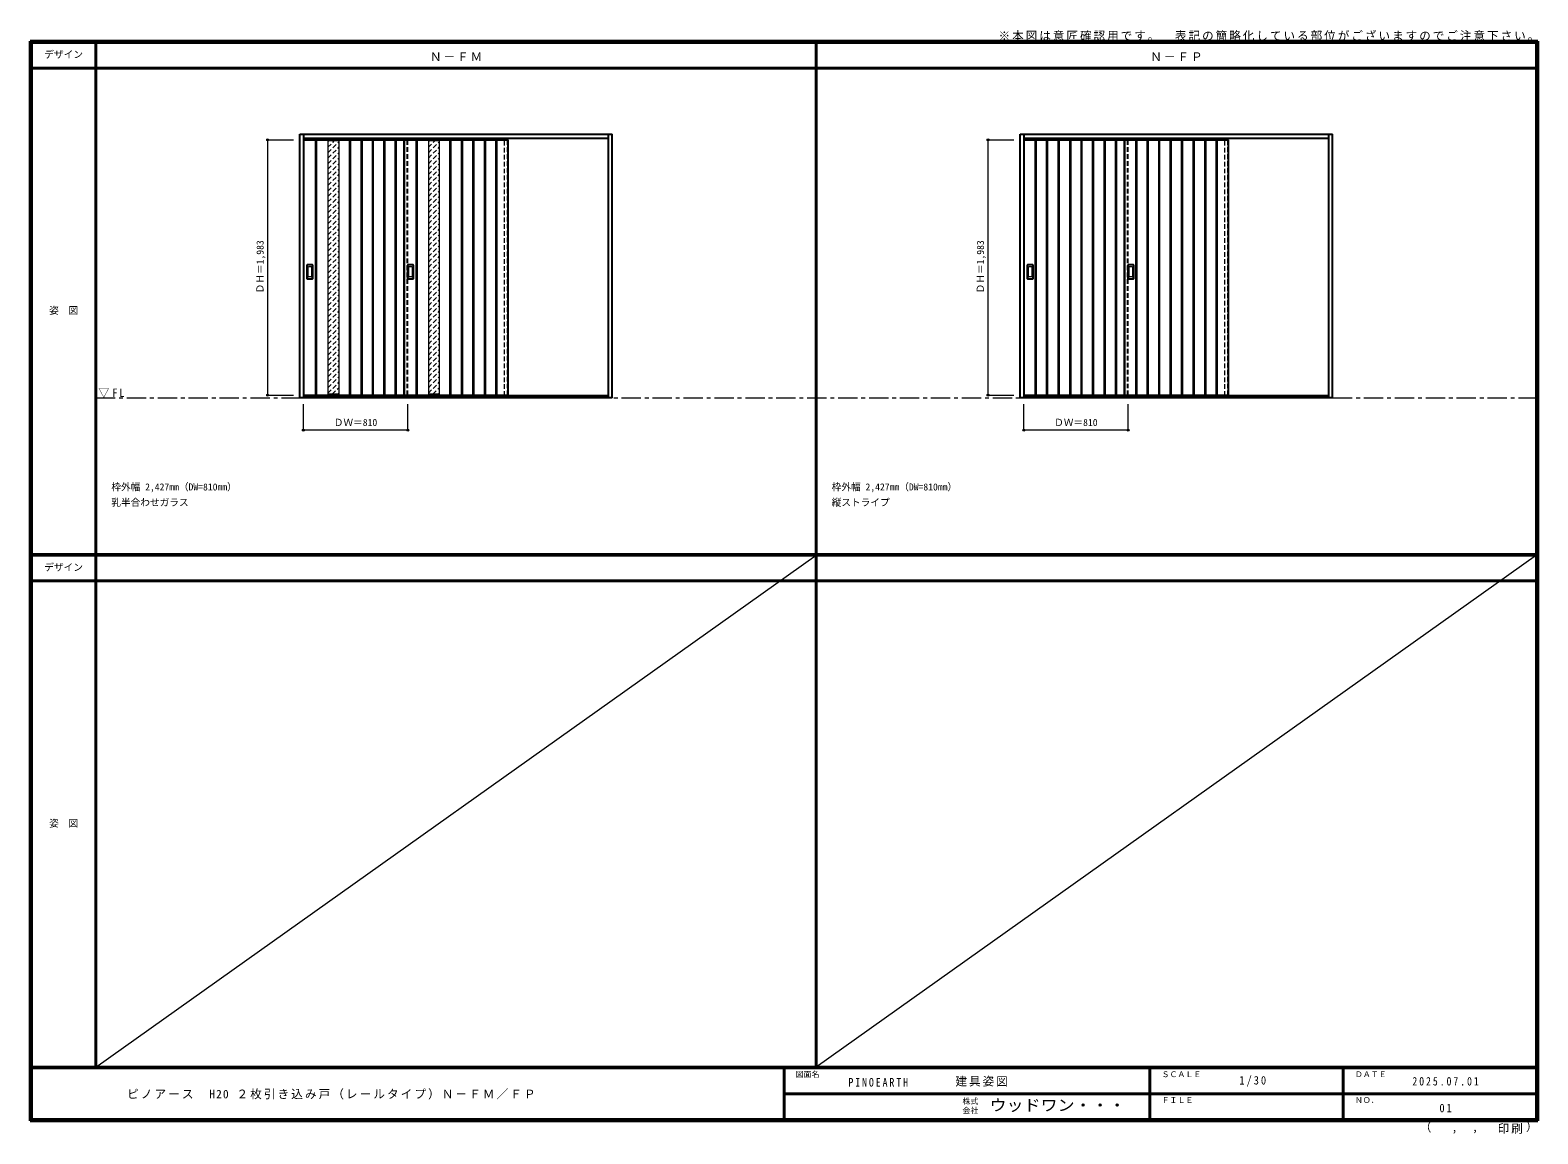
# Model space of a CAD drawing. Units: millimetres, scale not verified. Extents: x -6000 to 5700, y -4307 to 4260.
import ezdxf
from ezdxf.enums import TextEntityAlignment as Align

# ---------------------------------------------------------------- set-up
doc = ezdxf.new("R2010")
doc.units = ezdxf.units.MM
doc.header["$LTSCALE"] = 30
doc.header["$PDMODE"] = 32
doc.header["$PDSIZE"] = 15
doc.linetypes.add('CHAIN1', pattern=[8, 5, -1, 1, -1])
doc.linetypes.add('DASHED1', pattern=[1.8, 1.2, -0.6])
for name, color, linetype, lineweight in [('0-1_通り芯', 7, 'CHAIN1', 18), ('0-2_扉', 3, 'Continuous', 25), ('0-3_仕上げ', 3, 'Continuous', 25), ('0-4_枠', 3, 'Continuous', 25), ('0-6_引手', 7, 'Continuous', 18), ('0-B_寸法', 7, 'Continuous', 9), ('0-C_ハッチ', 4, 'DASHED1', 9), ('F-0_補助線', 7, 'Continuous', 18), ('F-1_枠', 6, 'Continuous', 40)]:
    doc.layers.add(name, color=color, linetype=linetype, lineweight=lineweight)
doc.layers.add('0-A_文字', color=7, linetype='Continuous')
doc.layers.add('F-A_文字', color=7, linetype='Continuous')
doc.styles.add('ＭＳ ゴシック', font='')
doc.styles.get('ＭＳ ゴシック').set_extended_font_data('MS Gothic')

msp = doc.modelspace()

# ---------------------------------------------------------------- linework, layer by layer
at = {"layer": '0-1_通り芯'}
msp.add_line((-5490, 1406), (5690, 1406), dxfattribs=at)
at = {"layer": '0-2_扉', "color": 4, "linetype": 'DASHED1', "lineweight": 9}
for p, q in [((-3880, 3409), (-3877, 3409)), ((-3880, 1426), (-3880, 3409)), ((-3070, 1426), (-3070, 3409)), ((1710, 3409), (1713, 3409)), ((1710, 1426), (1710, 3409)), ((2520, 1426), (2520, 3409)), ((-3877, 1426), (-3880, 1426)), ((1713, 1426), (1710, 1426))]:
    msp.add_line(p, q, dxfattribs=at)
at = {"layer": '0-2_扉'}
for p, q in [((-3877, 3409), (-2290, 3409)), ((-3100, 3409), (-3100, 1426)), ((-2290, 1426), (-2290, 3409)), ((1713, 3409), (3300, 3409)), ((2490, 3409), (2490, 1426)), ((3300, 1426), (3300, 3409)), ((-3877, 1426), (-2290, 1426)), ((1713, 1426), (3300, 1426))]:
    msp.add_line(p, q, dxfattribs=at)
at = {"layer": '0-3_仕上げ'}
for p, q in [((-3785, 3409), (-3785, 1426)), ((-3780, 3409), (-3780, 1426)), ((-3522, 3409), (-3522, 1426)), ((-3517, 3409), (-3517, 1426)), ((-3432, 3409), (-3432, 1426)), ((-3427, 3409), (-3427, 1426)), ((-3342, 1426), (-3342, 3409)), ((-3337, 1426), (-3337, 3409)), ((-3252, 1426), (-3252, 3409)), ((-3247, 1426), (-3247, 3409)), ((-3164, 1426), (-3164, 3409)), ((-3159, 1426), (-3159, 3409)), ((-3097, 3409), (-3097, 1426)), ((-3005, 3409), (-3005, 1426)), ((-3000, 3409), (-3000, 1426)), ((-2742, 3409), (-2742, 1426)), ((-2737, 3409), (-2737, 1426)), ((-2652, 3409), (-2652, 1426)), ((-2647, 3409), (-2647, 1426)), ((-2562, 1426), (-2562, 3409)), ((-2557, 1426), (-2557, 3409)), ((-2472, 1426), (-2472, 3409)), ((-2467, 1426), (-2467, 3409)), ((-2384, 1426), (-2384, 3409)), ((-2379, 1426), (-2379, 3409)), ((1799.5, 3409), (1799.5, 1426)), ((1804.5, 3409), (1804.5, 1426)), ((1887.5, 3409), (1887.5, 1426)), ((1892.5, 3409), (1892.5, 1426)), ((1977.5, 3409), (1977.5, 1426)), ((1982.5, 3409), (1982.5, 1426)), ((2067.5, 3409), (2067.5, 1426)), ((2072.5, 3409), (2072.5, 1426)), ((2157.5, 1426), (2157.5, 3409)), ((2162.5, 1426), (2162.5, 3409)), ((2247.5, 1426), (2247.5, 3409)), ((2252.5, 1426), (2252.5, 3409)), ((2337.5, 1426), (2337.5, 3409)), ((2342.5, 1426), (2342.5, 3409)), ((2425.5, 1426), (2425.5, 3409)), ((2430.5, 1426), (2430.5, 3409)), ((2493, 3409), (2493, 1426)), ((2579.5, 3409), (2579.5, 1426)), ((2584.5, 3409), (2584.5, 1426)), ((2667.5, 3409), (2667.5, 1426)), ((2672.5, 3409), (2672.5, 1426)), ((2757.5, 3409), (2757.5, 1426)), ((2762.5, 3409), (2762.5, 1426)), ((2847.5, 3409), (2847.5, 1426)), ((2852.5, 3409), (2852.5, 1426)), ((2937.5, 1426), (2937.5, 3409)), ((2942.5, 1426), (2942.5, 3409)), ((3027.5, 1426), (3027.5, 3409)), ((3032.5, 1426), (3032.5, 3409)), ((3117.5, 1426), (3117.5, 3409)), ((3122.5, 1426), (3122.5, 3409)), ((3205.5, 1426), (3205.5, 3409)), ((3210.5, 1426), (3210.5, 3409))]:
    msp.add_line(p, q, dxfattribs=at)
at = {"layer": '0-3_仕上げ', "color": 7, "lineweight": 18}
for p, q in [((-3690, 3409), (-3690, 1426)), ((-3605, 3401), (-3690, 3401)), ((-3605, 3409), (-3605, 1426)), ((-2910, 3409), (-2910, 1426)), ((-2825, 3401), (-2910, 3401)), ((-2825, 3409), (-2825, 1426)), ((-3605, 1434), (-3690, 1434)), ((-2825, 1434), (-2910, 1434))]:
    msp.add_line(p, q, dxfattribs=at)
at = {"layer": '0-3_仕上げ', "linetype": 'DASHED1'}
for p, q in [((-3073, 1426), (-3073, 3409)), ((-2293, 1426), (-2293, 3409)), ((2517, 1426), (2517, 3409)), ((3297, 1426), (3297, 3409))]:
    msp.add_line(p, q, dxfattribs=at)
at = {"layer": '0-4_枠'}
for p, q in [((-3907, 3453), (-1483, 3453)), ((-3907, 1406), (-3907, 3453)), ((-3877, 1406), (-3877, 3453)), ((-3877, 3423), (-1513, 3423)), ((-1513, 1406), (-1513, 3453)), ((-1483, 1406), (-1483, 3453)), ((1683, 3453), (4107, 3453)), ((1683, 1406), (1683, 3453)), ((1713, 1406), (1713, 3453)), ((1713, 3423), (4077, 3423)), ((4077, 1406), (4077, 3453)), ((4107, 1406), (4107, 3453)), ((-1483, 1406), (-3907, 1406)), ((-1513, 1421), (-3877, 1421)), ((4107, 1406), (1683, 1406)), ((4077, 1421), (1713, 1421))]:
    msp.add_line(p, q, dxfattribs=at)
at = {"layer": '0-4_枠', "color": 4, "linetype": 'DASHED1', "lineweight": 9}
for p, q in [((-2320, 1421), (-2320, 3423)), ((-2290, 1421), (-2290, 3423)), ((3270, 1421), (3270, 3423)), ((3300, 1421), (3300, 3423))]:
    msp.add_line(p, q, dxfattribs=at)
at = {"layer": '0-6_引手', "color": 3, "lineweight": 25}
for p, q in [((-3850, 2330), (-3850, 2437)), ((-3809.5, 2438.5), (-3848.5, 2438.5)), ((-3808, 2437), (-3808, 2330)), ((-3070, 2330), (-3070, 2437)), ((-3029.5, 2438.5), (-3068.5, 2438.5)), ((-3028, 2437), (-3028, 2330)), ((1740, 2330), (1740, 2437)), ((1780.5, 2438.5), (1741.5, 2438.5)), ((1782, 2437), (1782, 2330)), ((2520, 2330), (2520, 2437)), ((2560.5, 2438.5), (2521.5, 2438.5)), ((2562, 2437), (2562, 2330)), ((-3809.5, 2328.5), (-3848.5, 2328.5)), ((-3029.5, 2328.5), (-3068.5, 2328.5)), ((1780.5, 2328.5), (1741.5, 2328.5)), ((2560.5, 2328.5), (2521.5, 2328.5))]:
    msp.add_line(p, q, dxfattribs=at)
at = {"layer": '0-6_引手'}
for p, q in [((-3841.5, 2346), (-3841.5, 2421)), ((-3818, 2422.5), (-3840, 2422.5)), ((-3818, 2344.5), (-3840, 2344.5)), ((-3816.5, 2421), (-3816.5, 2346)), ((-3061.5, 2346), (-3061.5, 2421)), ((-3038, 2422.5), (-3060, 2422.5)), ((-3038, 2344.5), (-3060, 2344.5)), ((-3036.5, 2421), (-3036.5, 2346)), ((1748.5, 2346), (1748.5, 2421)), ((1772, 2422.5), (1750, 2422.5)), ((1772, 2344.5), (1750, 2344.5)), ((1773.5, 2421), (1773.5, 2346)), ((2528.5, 2346), (2528.5, 2421)), ((2552, 2422.5), (2530, 2422.5)), ((2552, 2344.5), (2530, 2344.5)), ((2553.5, 2421), (2553.5, 2346))]:
    msp.add_line(p, q, dxfattribs=at)
at = {"layer": '0-6_引手', "color": 3, "lineweight": 25}
for centre, start, end in [((-3848.5, 2437), 90, 180), ((-3809.5, 2437), 0, 90), ((-3068.5, 2437), 90, 180), ((-3029.5, 2437), 0, 90), ((1741.5, 2437), 90, 180), ((1780.5, 2437), 0, 90), ((2521.5, 2437), 90, 180), ((2560.5, 2437), 0, 90), ((-3848.5, 2330), 180, 270), ((-3809.5, 2330), 270, 0), ((-3068.5, 2330), 180, 270), ((-3029.5, 2330), 270, 0), ((1741.5, 2330), 180, 270), ((1780.5, 2330), 270, 0), ((2521.5, 2330), 180, 270), ((2560.5, 2330), 270, 0)]:
    msp.add_arc(centre, 1.5, start, end, dxfattribs=at)
at = {"layer": '0-6_引手'}
for centre, start, end in [((-3840, 2421), 90, 180), ((-3840, 2346), 180, 270), ((-3818, 2421), 0, 90), ((-3818, 2346), 270, 0), ((-3060, 2421), 90, 180), ((-3060, 2346), 180, 270), ((-3038, 2421), 0, 90), ((-3038, 2346), 270, 0), ((1750, 2421), 90, 180), ((1750, 2346), 180, 270), ((1772, 2421), 0, 90), ((1772, 2346), 270, 0), ((2530, 2421), 90, 180), ((2530, 2346), 180, 270), ((2552, 2421), 0, 90), ((2552, 2346), 270, 0)]:
    msp.add_arc(centre, 1.5, start, end, dxfattribs=at)
at = {"layer": '0-B_寸法', "color": 4}
for p, q in [((-4157, 3409), (-4157, 1426)), ((-4157, 3409), (-3957, 3409)), ((1433, 3409), (1433, 1426)), ((1433, 3409), (1633, 3409)), ((-4157, 1426), (-3957, 1426)), ((1433, 1426), (1633, 1426)), ((-3880, 1156), (-3880, 1356)), ((-3070, 1156), (-3070, 1356)), ((1710, 1156), (1710, 1356)), ((2520, 1156), (2520, 1356)), ((-3070, 1156), (-3880, 1156)), ((2520, 1156), (1710, 1156))]:
    msp.add_line(p, q, dxfattribs=at)
at = {"layer": '0-B_寸法'}
for p in [(-4157, 3409), (1433, 3409), (-4157, 1426), (1433, 1426), (-3880, 1156), (-3070, 1156), (1710, 1156), (2520, 1156)]:
    msp.add_point(p, dxfattribs=at)
at = {"layer": '0-C_ハッチ'}
for p, q in [((-3690, 3350.81), (-3639.81, 3401)), ((-3690, 3393.23), (-3682.23, 3401)), ((-3690, 3308.38), (-3605, 3393.38)), ((-2910, 3350.81), (-2859.81, 3401)), ((-2910, 3393.23), (-2902.23, 3401)), ((-2910, 3308.38), (-2825, 3393.38)), ((-3690, 3265.95), (-3605, 3350.95)), ((-3690, 3223.53), (-3605, 3308.53)), ((-2910, 3265.95), (-2825, 3350.95)), ((-2910, 3223.53), (-2825, 3308.53)), ((-3690, 3181.1), (-3605, 3266.1)), ((-3690, 3138.68), (-3605, 3223.68)), ((-3690, 3096.25), (-3605, 3181.25)), ((-2910, 3181.1), (-2825, 3266.1)), ((-2910, 3138.68), (-2825, 3223.68)), ((-2910, 3096.25), (-2825, 3181.25)), ((-3690, 3053.82), (-3605, 3138.82)), ((-3690, 3011.4), (-3605, 3096.4)), ((-3690, 2968.97), (-3605, 3053.97)), ((-2910, 3053.82), (-2825, 3138.82)), ((-2910, 3011.4), (-2825, 3096.4)), ((-2910, 2968.97), (-2825, 3053.97)), ((-3690, 2926.54), (-3605, 3011.54)), ((-3690, 2884.12), (-3605, 2969.12)), ((-3690, 2841.69), (-3605, 2926.69)), ((-2910, 2926.54), (-2825, 3011.54)), ((-2910, 2884.12), (-2825, 2969.12)), ((-2910, 2841.69), (-2825, 2926.69)), ((-3690, 2799.26), (-3605, 2884.26)), ((-3690, 2756.84), (-3605, 2841.84)), ((-2910, 2799.26), (-2825, 2884.26)), ((-2910, 2756.84), (-2825, 2841.84)), ((-3690, 2714.41), (-3605, 2799.41)), ((-3690, 2671.98), (-3605, 2756.98)), ((-3690, 2629.56), (-3605, 2714.56)), ((-2910, 2714.41), (-2825, 2799.41)), ((-2910, 2671.98), (-2825, 2756.98)), ((-2910, 2629.56), (-2825, 2714.56)), ((-3690, 2587.13), (-3605, 2672.13)), ((-3690, 2544.71), (-3605, 2629.71)), ((-3690, 2502.28), (-3605, 2587.28)), ((-2910, 2587.13), (-2825, 2672.13)), ((-2910, 2544.71), (-2825, 2629.71)), ((-2910, 2502.28), (-2825, 2587.28)), ((-3690, 2459.85), (-3605, 2544.85)), ((-3690, 2417.43), (-3605, 2502.43)), ((-3690, 2375), (-3605, 2460)), ((-2910, 2459.85), (-2825, 2544.85)), ((-2910, 2417.43), (-2825, 2502.43)), ((-2910, 2375), (-2825, 2460)), ((-3690, 2332.57), (-3605, 2417.57)), ((-3690, 2290.15), (-3605, 2375.15)), ((-2910, 2332.57), (-2825, 2417.57)), ((-2910, 2290.15), (-2825, 2375.15)), ((-3690, 2247.72), (-3605, 2332.72)), ((-3690, 2205.29), (-3605, 2290.29)), ((-3690, 2162.87), (-3605, 2247.87)), ((-2910, 2247.72), (-2825, 2332.72)), ((-2910, 2205.29), (-2825, 2290.29)), ((-2910, 2162.87), (-2825, 2247.87)), ((-3690, 2120.44), (-3605, 2205.44)), ((-3690, 2078.02), (-3605, 2163.02)), ((-3690, 2035.59), (-3605, 2120.59)), ((-2910, 2120.44), (-2825, 2205.44)), ((-2910, 2078.02), (-2825, 2163.02)), ((-2910, 2035.59), (-2825, 2120.59)), ((-3690, 1993.16), (-3605, 2078.16)), ((-3690, 1950.74), (-3605, 2035.74)), ((-3690, 1908.31), (-3605, 1993.31)), ((-2910, 1993.16), (-2825, 2078.16)), ((-2910, 1950.74), (-2825, 2035.74)), ((-2910, 1908.31), (-2825, 1993.31)), ((-3690, 1865.88), (-3605, 1950.88)), ((-3690, 1823.46), (-3605, 1908.46)), ((-2910, 1865.88), (-2825, 1950.88)), ((-2910, 1823.46), (-2825, 1908.46)), ((-3690, 1781.03), (-3605, 1866.03)), ((-3690, 1738.6), (-3605, 1823.6)), ((-3690, 1696.18), (-3605, 1781.18)), ((-2910, 1781.03), (-2825, 1866.03)), ((-2910, 1738.6), (-2825, 1823.6)), ((-2910, 1696.18), (-2825, 1781.18)), ((-3690, 1653.75), (-3605, 1738.75)), ((-3690, 1611.32), (-3605, 1696.32)), ((-3690, 1568.9), (-3605, 1653.9)), ((-2910, 1653.75), (-2825, 1738.75)), ((-2910, 1611.32), (-2825, 1696.32)), ((-2910, 1568.9), (-2825, 1653.9)), ((-3690, 1526.47), (-3605, 1611.47)), ((-3690, 1484.05), (-3605, 1569.05)), ((-3690, 1441.62), (-3605, 1526.62)), ((-2910, 1526.47), (-2825, 1611.47)), ((-2910, 1484.05), (-2825, 1569.05)), ((-2910, 1441.62), (-2825, 1526.62)), ((-3655.19, 1434), (-3605, 1484.19)), ((-3612.77, 1434), (-3605, 1441.77)), ((-2875.19, 1434), (-2825, 1484.19)), ((-2832.77, 1434), (-2825, 1441.77))]:
    msp.add_line(p, q, dxfattribs=at)
at = {"layer": 'F-0_補助線'}
for p, q in [((-5490, -3790), (100, 184.5)), ((5690, 184.5), (100, -3790))]:
    msp.add_line(p, q, dxfattribs=at)
at = {"layer": 'F-1_枠'}
for p, q in [((-6000, 4175), (5700, 4175)), ((-6000, 4175), (-6000, -4205)), ((-6000, 4170), (5700, 4170)), ((-6000, 4165), (5700, 4165)), ((-5995, 4175), (-5995, -4205)), ((-5990, 4175), (-5990, -4205)), ((-5490, 4175), (-5490, -3790)), ((100, -3790), (100, 4175)), ((5690, 4175), (5690, -4205)), ((5695, 4175), (5695, -4205)), ((5700, 4175), (5700, -4205)), ((-6000, 3965), (5700, 3965)), ((-6000, 190.5), (5700, 190.5)), ((-6000, 187.5), (5700, 187.5)), ((-6000, 184.5), (5700, 184.5)), ((-6000, -15.5), (5700, -15.5)), ((5700, -3790), (-6000, -3790)), ((5700, -3795), (-6000, -3795)), ((-150, -3795), (-150, -4195)), ((2690, -3795), (2690, -4195)), ((4190, -3795), (4190, -4195)), ((-150, -3995), (5690, -3995.01)), ((5700, -4195), (-6000, -4195)), ((5700, -4200), (-6000, -4200)), ((5700, -4205), (-6000, -4205))]:
    msp.add_line(p, q, dxfattribs=at)

# ---------------------------------------------------------------- texts
at = {"layer": '0-A_文字', "style": 'ＭＳ ゴシック'}
for s, p in [('枠外幅 2,427mm（DW=810mm）', (-5370, 670.5)), ('枠外幅 2,427mm（DW=810mm）', (220, 670.5)), ('乳半合わせガラス', (-5370, 550.5)), ('縦ストライプ', (220, 550.5))]:
    msp.add_text(s, height=54.99, dxfattribs=at).set_placement(p, align=Align.BOTTOM_LEFT)
at = {"layer": '0-A_文字', "char_height": 65.98, "attachment_point": 7, "style": 'ＭＳ ゴシック'}
for s, insert in [('\\T1.17;※本図は意匠確認用です。\u3000表記の簡略化している部位がございますのでご注意下さい。', (1515, 4175)), ('\\T1.17;Ｎ－ＦＭ', (-2897.5, 4020)), ('\\T1.17;Ｎ－ＦＰ', (2692.5, 4020)), ('\\T1.26;\\W0.95;▽FL', (-5471.25, 1406))]:
    msp.add_mtext(s, dxfattribs=dict(at, insert=insert))
at = {"layer": '0-B_寸法', "style": 'ＭＳ ゴシック'}
for p in [(-4172, 2217.25), (1418, 2217.25)]:
    msp.add_text('ＤＨ＝1,983', height=54.99, rotation=90, dxfattribs=at).set_placement(p, align=Align.BOTTOM_LEFT)
for p in [(-3643.75, 1171), (1946.25, 1171)]:
    msp.add_text('ＤＷ＝810', height=54.99, dxfattribs=at).set_placement(p, align=Align.BOTTOM_LEFT)
at = {"layer": 'F-A_文字', "style": 'ＭＳ ゴシック'}
for s, height, p in [('デザイン', 54.99, (-5890, 4027.5)), ('姿\u3000図', 54.99, (-5852.5, 2040.25)), ('デザイン', 54.99, (-5890, 47)), ('姿\u3000図', 54.99, (-5852.5, -1940.25)), ('図面名', 43.99, (-60, -3880)), ('ＳＣＡＬＥ', 43.99, (2780, -3880)), ('ＤＡＴＥ', 43.99, (4280, -3880)), ('株式', 43.99, (1235, -4089)), ('ＦＩＬＥ', 43.99, (2780, -4080)), ('ＮＯ．', 43.99, (4280, -4080)), ('会社', 43.99, (1235, -4161)), ('（', 65.98, (4784.03, -4308.31)), ('）', 65.98, (5608.4, -4304.13)), (',', 65.98, (5031.28, -4308.31)), (',', 65.98, (5190.2, -4305.53))]:
    msp.add_text(s, height=height, dxfattribs=at).set_placement(p, align=Align.BOTTOM_LEFT)
at = {"layer": 'F-A_文字', "style": 'ＭＳ ゴシック', "width": 1.1}
msp.add_text('ウッドワン・・・', height=87.98, dxfattribs=at).set_placement((1445, -4155), align=Align.BOTTOM_LEFT)
at = {"layer": 'F-A_文字', "char_height": 65.98, "attachment_point": 7, "style": 'ＭＳ ゴシック'}
for s, insert in [('\\T1.17;建具姿図', (1180.42, -3940)), ('\\T1.38;\\W0.9;1/30', (3383.75, -3940)), ('\\T1.18;ピノアース\u3000H20\\~２枚引き込み戸（レールタイプ）Ｎ－ＦＭ／ＦＰ', (-5247.55, -4040)), ('\\T1.39;\\W0.85;PINOEARTH', (350, -3940.79)), ('\\T1.39;\\W0.85;2025.07.01', (4726.25, -3932.5)), ('\\T1.36;\\W0.9;01', (4936.25, -4140)), ('\\T1.17;印刷', (5388.15, -4306.92))]:
    msp.add_mtext(s, dxfattribs=dict(at, insert=insert))

doc.saveas('drawing.dxf')
